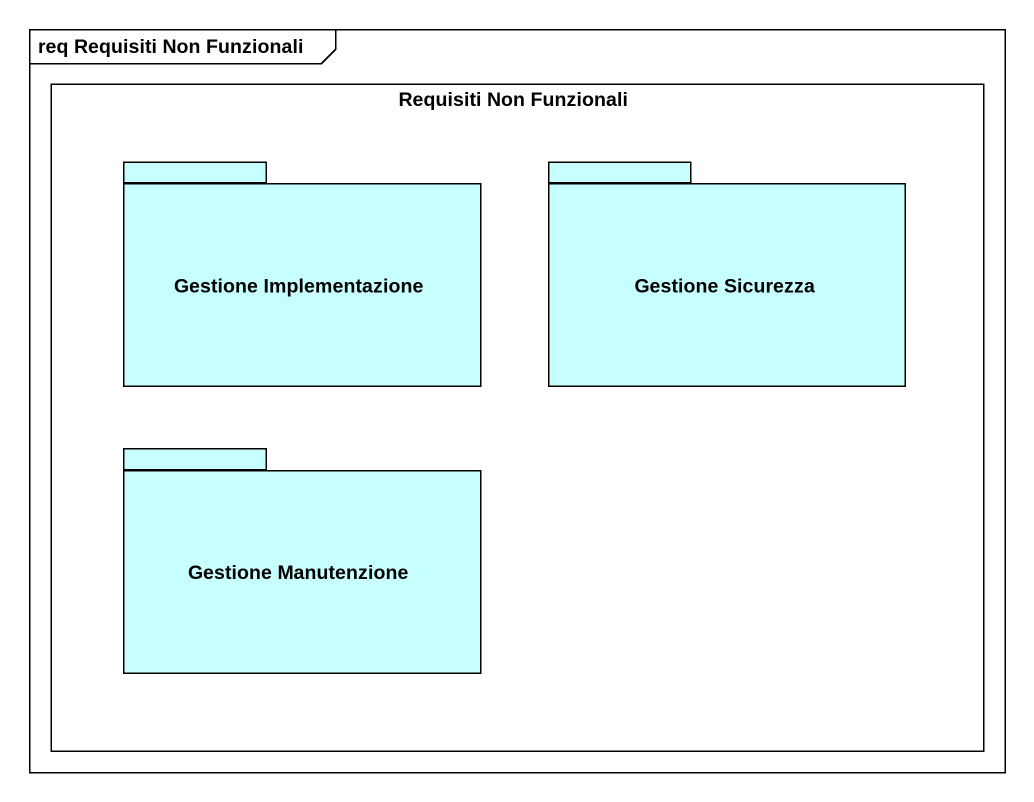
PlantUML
@startuml
mainframe req Requisiti Non Funzionali
rectangle "Requisiti Non Funzionali" as Requisiti_Non_Funzionali {
  package "Gestione Implementazione" as Gestione_Implementazione #C7FFFF {
  }
  package "Gestione Sicurezza" as Gestione_Sicurezza #C7FFFF {
  }
  package "Gestione Manutenzione" as Gestione_Manutenzione #C7FFFF {
  }
}
@enduml
